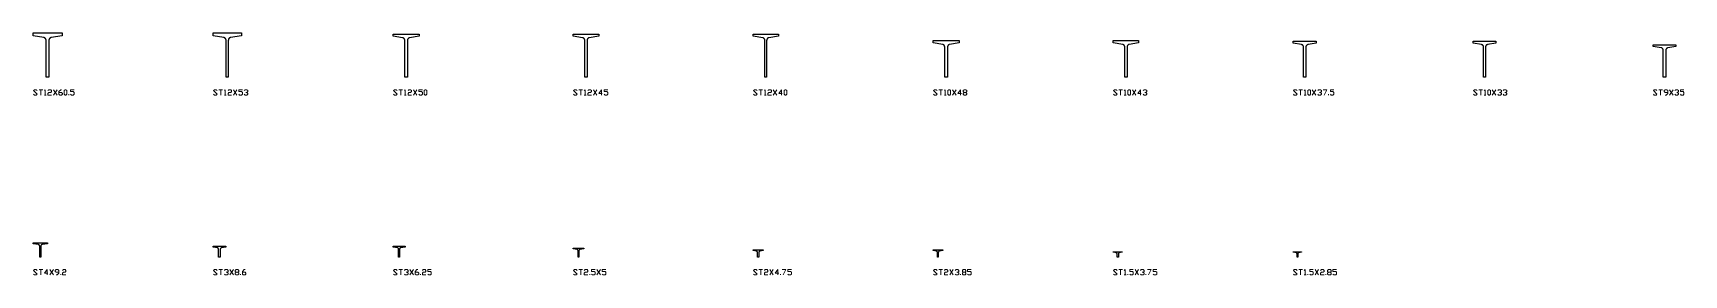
# Model space of a CAD drawing. Header units: inches. Extents: x 0 to 959, y -55 to 12.
# Drawn here: x 0 to 458.5, y -55 to 12.3 of the extents above; entities that cross this region are included whole.
import ezdxf

# ---------------------------------------------------------------- set-up
doc = ezdxf.new("R2010")
doc.units = ezdxf.units.IN
doc.header["$MEASUREMENT"] = 0
doc.layers.add('AISC_STEEL', color=7, linetype='Continuous')

msp = doc.modelspace()

# ---------------------------------------------------------------- linework, layer by layer
at = {"color": 3, "lineweight": 0}
for p, q in [((1.68, -3.48), (2.68, -3.48)), ((2.18, -3.48), (2.18, -4.99)), ((5.67, -4.99), (6.67, -3.48)), ((5.67, -3.48), (6.67, -4.99)), ((51.64, -3.48), (52.65, -3.48)), ((52.15, -3.48), (52.15, -4.99)), ((55.66, -4.99), (56.64, -3.48)), ((55.66, -3.48), (56.64, -4.99)), ((101.64, -3.48), (102.64, -3.48)), ((102.14, -3.48), (102.14, -4.99)), ((105.63, -4.99), (106.63, -3.48)), ((105.63, -3.48), (106.63, -4.99)), ((151.63, -3.48), (152.61, -3.48)), ((152.11, -3.48), (152.11, -4.99)), ((155.62, -4.99), (156.63, -3.48)), ((155.62, -3.48), (156.63, -4.99)), ((201.6, -3.48), (202.6, -3.48)), ((202.1, -3.48), (202.1, -4.99)), ((205.59, -4.99), (206.59, -3.48)), ((205.59, -3.48), (206.59, -4.99)), ((251.6, -3.48), (252.6, -3.48)), ((252.1, -3.48), (252.1, -4.99)), ((255.33, -4.99), (256.34, -3.48)), ((255.33, -3.48), (256.34, -4.99)), ((258.6, -4.23), (259.1, -4.23)), ((301.56, -3.48), (302.57, -3.48)), ((302.06, -3.48), (302.06, -4.99)), ((305.33, -4.99), (306.33, -3.48)), ((305.33, -3.48), (306.33, -4.99)), ((351.56, -3.48), (352.56, -3.48)), ((352.06, -3.48), (352.06, -4.99)), ((355.29, -4.99), (356.3, -3.48)), ((355.29, -3.48), (356.3, -4.99)), ((401.55, -3.48), (402.53, -3.48)), ((402.06, -3.48), (402.06, -4.99)), ((405.29, -4.99), (406.29, -3.48)), ((405.29, -3.48), (406.29, -4.99)), ((451.52, -3.48), (452.52, -3.48)), ((452.02, -3.48), (452.02, -4.99)), ((454.53, -4.99), (455.54, -3.48)), ((454.53, -3.48), (455.54, -4.99)), ((3.15, -4.99), (3.66, -4.99)), ((9.91, -4.99), (9.91, -4.74)), ((53.15, -4.99), (53.65, -4.99)), ((103.15, -4.99), (103.65, -4.99)), ((153.11, -4.99), (153.61, -4.99)), ((203.11, -4.99), (203.61, -4.99)), ((253.1, -4.99), (253.57, -4.99)), ((303.07, -4.99), (303.57, -4.99)), ((353.06, -4.99), (353.57, -4.99)), ((359.82, -4.99), (359.82, -4.74)), ((403.03, -4.99), (403.53, -4.99)), ((1.68, -53.48), (2.68, -53.48)), ((2.18, -53.48), (2.18, -54.98)), ((4.66, -54.98), (5.67, -53.48)), ((4.66, -53.48), (5.67, -54.98)), ((7.68, -54.98), (7.68, -54.73)), ((51.64, -53.48), (52.65, -53.48)), ((52.15, -53.48), (52.15, -54.98)), ((54.66, -54.98), (55.66, -53.48)), ((54.66, -53.48), (55.66, -54.98)), ((56.42, -54.23), (56.89, -54.23)), ((57.64, -54.98), (57.64, -54.73)), ((101.64, -53.48), (102.64, -53.48)), ((102.14, -53.48), (102.14, -54.98)), ((104.62, -54.98), (105.63, -53.48)), ((104.62, -53.48), (105.63, -54.98)), ((107.64, -54.98), (107.64, -54.73)), ((151.63, -53.48), (152.61, -53.48)), ((152.11, -53.48), (152.11, -54.98)), ((154.62, -54.98), (154.62, -54.73)), ((156.63, -54.98), (157.63, -53.48)), ((156.63, -53.48), (157.63, -54.98)), ((201.6, -53.48), (202.6, -53.48)), ((202.1, -53.48), (202.1, -54.98)), ((204.61, -54.98), (205.59, -53.48)), ((204.61, -53.48), (205.59, -54.98)), ((207.6, -54.98), (207.6, -54.73)), ((251.6, -53.48), (252.6, -53.48)), ((252.1, -53.48), (252.1, -54.98)), ((254.58, -54.98), (255.58, -53.48)), ((254.58, -53.48), (255.58, -54.98)), ((257.59, -54.98), (257.59, -54.73)), ((258.35, -54.23), (258.85, -54.23)), ((301.56, -53.48), (302.57, -53.48)), ((302.06, -53.48), (302.06, -54.98)), ((303.07, -54.98), (303.57, -54.98)), ((304.07, -54.98), (304.07, -54.73)), ((306.08, -54.98), (307.06, -53.48)), ((306.08, -53.48), (307.06, -54.98)), ((309.07, -54.98), (309.07, -54.73)), ((351.56, -53.48), (352.56, -53.48)), ((352.06, -53.48), (352.06, -54.98)), ((353.06, -54.98), (353.57, -54.98)), ((354.07, -54.98), (354.07, -54.73)), ((356.05, -54.98), (357.05, -53.48)), ((356.05, -53.48), (357.05, -54.98)), ((359.06, -54.98), (359.06, -54.73)), ((359.82, -54.23), (360.32, -54.23))]:
    msp.add_line(p, q, dxfattribs=at)
for points in [[(0.17, -4.74), (0.42, -4.99), (0.92, -4.99), (1.18, -4.74), (0.17, -3.73), (0.42, -3.48), (0.92, -3.48), (1.18, -3.73)], [(3.15, -3.73), (3.41, -3.48), (3.41, -4.99)], [(4.16, -3.73), (4.41, -3.48), (4.91, -3.48), (5.16, -3.73), (5.16, -3.98), (4.91, -4.23), (4.41, -4.23), (4.16, -4.49), (4.16, -4.99), (5.16, -4.99)], [(7.17, -4.23), (7.93, -4.23), (8.18, -4.49), (8.18, -4.74), (7.93, -4.99), (7.43, -4.99), (7.17, -4.74), (7.17, -3.98), (7.68, -3.48), (7.93, -3.48)], [(10.41, -4.74), (10.66, -4.99), (11.16, -4.99), (11.41, -4.74), (11.41, -4.23), (11.16, -3.98), (10.41, -3.98), (10.41, -3.48), (11.41, -3.48)], [(50.17, -4.74), (50.42, -4.99), (50.89, -4.99), (51.14, -4.74), (50.17, -3.73), (50.42, -3.48), (50.89, -3.48), (51.14, -3.73)], [(53.15, -3.73), (53.4, -3.48), (53.4, -4.99)], [(54.16, -3.73), (54.41, -3.48), (54.91, -3.48), (55.16, -3.73), (55.16, -3.98), (54.91, -4.23), (54.41, -4.23), (54.16, -4.49), (54.16, -4.99), (55.16, -4.99)], [(57.14, -4.74), (57.39, -4.99), (57.89, -4.99), (58.14, -4.74), (58.14, -4.23), (57.89, -3.98), (57.14, -3.98), (57.14, -3.48), (58.14, -3.48)], [(58.65, -3.73), (58.9, -3.48), (59.4, -3.48), (59.65, -3.73), (59.65, -3.98), (59.4, -4.23)], [(59.15, -4.23), (59.4, -4.23), (59.65, -4.49), (59.65, -4.74), (59.4, -4.99), (58.9, -4.99), (58.65, -4.74)], [(100.13, -4.74), (100.38, -4.99), (100.89, -4.99), (101.14, -4.74), (100.13, -3.73), (100.38, -3.48), (100.89, -3.48), (101.14, -3.73)], [(103.15, -3.73), (103.4, -3.48), (103.4, -4.99)], [(104.15, -3.73), (104.37, -3.48), (104.87, -3.48), (105.12, -3.73), (105.12, -3.98), (104.87, -4.23), (104.37, -4.23), (104.15, -4.49), (104.15, -4.99), (105.12, -4.99)], [(107.13, -4.74), (107.39, -4.99), (107.89, -4.99), (108.14, -4.74), (108.14, -4.23), (107.89, -3.98), (107.13, -3.98), (107.13, -3.48), (108.14, -3.48)], [(150.13, -4.74), (150.38, -4.99), (150.88, -4.99), (151.13, -4.74), (150.13, -3.73), (150.38, -3.48), (150.88, -3.48), (151.13, -3.73)], [(153.11, -3.73), (153.36, -3.48), (153.36, -4.99)], [(154.12, -3.73), (154.37, -3.48), (154.87, -3.48), (155.12, -3.73), (155.12, -3.98), (154.87, -4.23), (154.37, -4.23), (154.12, -4.49), (154.12, -4.99), (155.12, -4.99)], [(158.1, -4.49), (157.13, -4.49), (157.88, -3.48), (157.88, -4.99)], [(158.61, -4.74), (158.86, -4.99), (159.36, -4.99), (159.61, -4.74), (159.61, -4.23), (159.36, -3.98), (158.61, -3.98), (158.61, -3.48), (159.61, -3.48)], [(200.09, -4.74), (200.34, -4.99), (200.85, -4.99), (201.1, -4.74), (200.09, -3.73), (200.34, -3.48), (200.85, -3.48), (201.1, -3.73)], [(203.11, -3.73), (203.36, -3.48), (203.36, -4.99)], [(204.11, -3.73), (204.36, -3.48), (204.87, -3.48), (205.12, -3.73), (205.12, -3.98), (204.87, -4.23), (204.36, -4.23), (204.11, -4.49), (204.11, -4.99), (205.12, -4.99)], [(208.1, -4.49), (207.1, -4.49), (207.85, -3.48), (207.85, -4.99)], [(250.09, -4.74), (250.34, -4.99), (250.84, -4.99), (251.09, -4.74), (250.09, -3.73), (250.34, -3.48), (250.84, -3.48), (251.09, -3.73)], [(253.1, -3.73), (253.32, -3.48), (253.32, -4.99)], [(257.85, -4.49), (256.84, -4.49), (257.59, -3.48), (257.59, -4.99)], [(300.08, -4.74), (300.34, -4.99), (300.84, -4.99), (301.06, -4.74), (300.08, -3.73), (300.34, -3.48), (300.84, -3.48), (301.06, -3.73)], [(303.07, -3.73), (303.32, -3.48), (303.32, -4.99)], [(307.81, -4.49), (306.84, -4.49), (307.56, -3.48), (307.56, -4.99)], [(308.31, -3.73), (308.56, -3.48), (309.07, -3.48), (309.32, -3.73), (309.32, -3.98), (309.07, -4.23)], [(308.81, -4.23), (309.07, -4.23), (309.32, -4.49), (309.32, -4.74), (309.07, -4.99), (308.56, -4.99), (308.31, -4.74)], [(350.05, -4.74), (350.3, -4.99), (350.8, -4.99), (351.05, -4.74), (350.05, -3.73), (350.3, -3.48), (350.8, -3.48), (351.05, -3.73)], [(353.06, -3.73), (353.32, -3.48), (353.32, -4.99)], [(356.8, -3.73), (357.05, -3.48), (357.55, -3.48), (357.81, -3.73), (357.81, -3.98), (357.55, -4.23)], [(357.3, -4.23), (357.55, -4.23), (357.81, -4.49), (357.81, -4.74), (357.55, -4.99), (357.05, -4.99), (356.8, -4.74)], [(358.31, -3.48), (359.31, -3.48), (358.56, -4.99)], [(360.32, -4.74), (360.57, -4.99), (361.04, -4.99), (361.29, -4.74), (361.29, -4.23), (361.04, -3.98), (360.32, -3.98), (360.32, -3.48), (361.29, -3.48)], [(400.05, -4.74), (400.3, -4.99), (400.8, -4.99), (401.05, -4.74), (400.05, -3.73), (400.3, -3.48), (400.8, -3.48), (401.05, -3.73)], [(403.03, -3.73), (403.28, -3.48), (403.28, -4.99)], [(406.8, -3.73), (407.05, -3.48), (407.55, -3.48), (407.8, -3.73), (407.8, -3.98), (407.55, -4.23)], [(407.3, -4.23), (407.55, -4.23), (407.8, -4.49), (407.8, -4.74), (407.55, -4.99), (407.05, -4.99), (406.8, -4.74)], [(408.27, -3.73), (408.52, -3.48), (409.03, -3.48), (409.28, -3.73), (409.28, -3.98), (409.03, -4.23)], [(408.78, -4.23), (409.03, -4.23), (409.28, -4.49), (409.28, -4.74), (409.03, -4.99), (408.52, -4.99), (408.27, -4.74)], [(450.01, -4.74), (450.26, -4.99), (450.76, -4.99), (451.01, -4.74), (450.01, -3.73), (450.26, -3.48), (450.76, -3.48), (451.01, -3.73)], [(453.28, -4.99), (453.53, -4.99), (454.03, -4.49), (454.03, -3.73), (453.78, -3.48), (453.28, -3.48), (453.02, -3.73), (453.02, -3.98), (453.28, -4.23), (454.03, -4.23)], [(456.01, -3.73), (456.26, -3.48), (456.76, -3.48), (457.01, -3.73), (457.01, -3.98), (456.76, -4.23)], [(456.51, -4.23), (456.76, -4.23), (457.01, -4.49), (457.01, -4.74), (456.76, -4.99), (456.26, -4.99), (456.01, -4.74)], [(457.52, -4.74), (457.77, -4.99), (458.27, -4.99), (458.52, -4.74), (458.52, -4.23), (458.27, -3.98), (457.52, -3.98), (457.52, -3.48), (458.52, -3.48)], [(0.17, -54.73), (0.42, -54.98), (0.92, -54.98), (1.18, -54.73), (0.17, -53.73), (0.42, -53.48), (0.92, -53.48), (1.18, -53.73)], [(4.16, -54.48), (3.15, -54.48), (3.91, -53.48), (3.91, -54.98)], [(6.42, -54.98), (6.67, -54.98), (7.17, -54.48), (7.17, -53.73), (6.92, -53.48), (6.42, -53.48), (6.17, -53.73), (6.17, -53.98), (6.42, -54.23), (7.17, -54.23)], [(8.18, -53.73), (8.43, -53.48), (8.9, -53.48), (9.15, -53.73), (9.15, -53.98), (8.9, -54.23), (8.43, -54.23), (8.18, -54.48), (8.18, -54.98), (9.15, -54.98)], [(50.17, -54.73), (50.42, -54.98), (50.89, -54.98), (51.14, -54.73), (50.17, -53.73), (50.42, -53.48), (50.89, -53.48), (51.14, -53.73)], [(53.15, -53.73), (53.4, -53.48), (53.9, -53.48), (54.16, -53.73), (54.16, -53.98), (53.9, -54.23)], [(53.65, -54.23), (53.9, -54.23), (54.16, -54.48), (54.16, -54.73), (53.9, -54.98), (53.4, -54.98), (53.15, -54.73)], [(58.14, -54.23), (58.9, -54.23), (59.15, -54.48), (59.15, -54.73), (58.9, -54.98), (58.39, -54.98), (58.14, -54.73), (58.14, -53.98), (58.65, -53.48), (58.9, -53.48)], [(100.13, -54.73), (100.38, -54.98), (100.89, -54.98), (101.14, -54.73), (100.13, -53.73), (100.38, -53.48), (100.89, -53.48), (101.14, -53.73)], [(103.15, -53.73), (103.4, -53.48), (103.9, -53.48), (104.15, -53.73), (104.15, -53.98), (103.9, -54.23)], [(103.65, -54.23), (103.9, -54.23), (104.15, -54.48), (104.15, -54.73), (103.9, -54.98), (103.4, -54.98), (103.15, -54.73)], [(106.13, -54.23), (106.88, -54.23), (107.13, -54.48), (107.13, -54.73), (106.88, -54.98), (106.38, -54.98), (106.13, -54.73), (106.13, -53.98), (106.63, -53.48), (106.88, -53.48)], [(108.14, -53.73), (108.39, -53.48), (108.89, -53.48), (109.14, -53.73), (109.14, -53.98), (108.89, -54.23), (108.39, -54.23), (108.14, -54.48), (108.14, -54.98), (109.14, -54.98)], [(109.65, -54.73), (109.9, -54.98), (110.37, -54.98), (110.62, -54.73), (110.62, -54.23), (110.37, -53.98), (109.65, -53.98), (109.65, -53.48), (110.62, -53.48)], [(150.13, -54.73), (150.38, -54.98), (150.88, -54.98), (151.13, -54.73), (150.13, -53.73), (150.38, -53.48), (150.88, -53.48), (151.13, -53.73)], [(153.11, -53.73), (153.36, -53.48), (153.86, -53.48), (154.12, -53.73), (154.12, -53.98), (153.86, -54.23), (153.36, -54.23), (153.11, -54.48), (153.11, -54.98), (154.12, -54.98)], [(155.12, -54.73), (155.37, -54.98), (155.87, -54.98), (156.13, -54.73), (156.13, -54.23), (155.87, -53.98), (155.12, -53.98), (155.12, -53.48), (156.13, -53.48)], [(158.1, -54.73), (158.36, -54.98), (158.86, -54.98), (159.11, -54.73), (159.11, -54.23), (158.86, -53.98), (158.1, -53.98), (158.1, -53.48), (159.11, -53.48)], [(200.09, -54.73), (200.34, -54.98), (200.85, -54.98), (201.1, -54.73), (200.09, -53.73), (200.34, -53.48), (200.85, -53.48), (201.1, -53.73)], [(203.11, -53.73), (203.36, -53.48), (203.86, -53.48), (204.11, -53.73), (204.11, -53.98), (203.86, -54.23), (203.36, -54.23), (203.11, -54.48), (203.11, -54.98), (204.11, -54.98)], [(207.1, -54.48), (206.09, -54.48), (206.84, -53.48), (206.84, -54.98)], [(208.1, -53.48), (209.11, -53.48), (208.35, -54.98)], [(209.61, -54.73), (209.86, -54.98), (210.36, -54.98), (210.61, -54.73), (210.61, -54.23), (210.36, -53.98), (209.61, -53.98), (209.61, -53.48), (210.61, -53.48)], [(250.09, -54.73), (250.34, -54.98), (250.84, -54.98), (251.09, -54.73), (250.09, -53.73), (250.34, -53.48), (250.84, -53.48), (251.09, -53.73)], [(253.1, -53.73), (253.32, -53.48), (253.83, -53.48), (254.08, -53.73), (254.08, -53.98), (253.83, -54.23), (253.32, -54.23), (253.1, -54.48), (253.1, -54.98), (254.08, -54.98)], [(256.09, -53.73), (256.34, -53.48), (256.84, -53.48), (257.09, -53.73), (257.09, -53.98), (256.84, -54.23)], [(256.59, -54.23), (256.84, -54.23), (257.09, -54.48), (257.09, -54.73), (256.84, -54.98), (256.34, -54.98), (256.09, -54.73)], [(259.57, -54.73), (259.82, -54.98), (260.33, -54.98), (260.58, -54.73), (260.58, -54.23), (260.33, -53.98), (259.57, -53.98), (259.57, -53.48), (260.58, -53.48)], [(300.08, -54.73), (300.34, -54.98), (300.84, -54.98), (301.06, -54.73), (300.08, -53.73), (300.34, -53.48), (300.84, -53.48), (301.06, -53.73)], [(303.07, -53.73), (303.32, -53.48), (303.32, -54.98)], [(304.58, -54.73), (304.83, -54.98), (305.33, -54.98), (305.58, -54.73), (305.58, -54.23), (305.33, -53.98), (304.58, -53.98), (304.58, -53.48), (305.58, -53.48)], [(307.56, -53.73), (307.81, -53.48), (308.31, -53.48), (308.56, -53.73), (308.56, -53.98), (308.31, -54.23)], [(308.06, -54.23), (308.31, -54.23), (308.56, -54.48), (308.56, -54.73), (308.31, -54.98), (307.81, -54.98), (307.56, -54.73)], [(309.57, -53.48), (310.57, -53.48), (309.82, -54.98)], [(311.08, -54.73), (311.33, -54.98), (311.83, -54.98), (312.08, -54.73), (312.08, -54.23), (311.83, -53.98), (311.08, -53.98), (311.08, -53.48), (312.08, -53.48)], [(350.05, -54.73), (350.3, -54.98), (350.8, -54.98), (351.05, -54.73), (350.05, -53.73), (350.3, -53.48), (350.8, -53.48), (351.05, -53.73)], [(353.06, -53.73), (353.32, -53.48), (353.32, -54.98)], [(354.57, -54.73), (354.79, -54.98), (355.29, -54.98), (355.54, -54.73), (355.54, -54.23), (355.29, -53.98), (354.57, -53.98), (354.57, -53.48), (355.54, -53.48)], [(357.55, -53.73), (357.81, -53.48), (358.31, -53.48), (358.56, -53.73), (358.56, -53.98), (358.31, -54.23), (357.81, -54.23), (357.55, -54.48), (357.55, -54.98), (358.56, -54.98)], [(361.04, -54.73), (361.29, -54.98), (361.79, -54.98), (362.05, -54.73), (362.05, -54.23), (361.79, -53.98), (361.04, -53.98), (361.04, -53.48), (362.05, -53.48)]]:
    msp.add_lwpolyline(points, dxfattribs=at)
for points in [[(8.9, -4.99), (8.9, -4.99), (9.15, -4.99), (9.4, -4.74), (9.4, -3.73), (9.15, -3.48), (8.9, -3.48), (8.68, -3.73), (8.68, -4.74)], [(108.89, -4.99), (108.89, -4.99), (109.14, -4.99), (109.4, -4.74), (109.4, -3.73), (109.14, -3.48), (108.89, -3.48), (108.64, -3.73), (108.64, -4.74)], [(208.85, -4.99), (208.85, -4.99), (209.11, -4.99), (209.36, -4.74), (209.36, -3.73), (209.11, -3.48), (208.85, -3.48), (208.6, -3.73), (208.6, -4.74)], [(254.33, -4.99), (254.33, -4.99), (254.58, -4.99), (254.83, -4.74), (254.83, -3.73), (254.58, -3.48), (254.33, -3.48), (254.08, -3.73), (254.08, -4.74)], [(259.1, -4.23), (259.32, -4.49), (259.32, -4.74), (259.1, -4.99), (258.6, -4.99), (258.35, -4.74), (258.35, -4.49), (258.6, -4.23), (258.35, -3.98), (258.35, -3.73), (258.6, -3.48), (259.1, -3.48), (259.32, -3.73), (259.32, -3.98)], [(304.32, -4.99), (304.32, -4.99), (304.58, -4.99), (304.83, -4.74), (304.83, -3.73), (304.58, -3.48), (304.32, -3.48), (304.07, -3.73), (304.07, -4.74)], [(354.32, -4.99), (354.32, -4.99), (354.57, -4.99), (354.79, -4.74), (354.79, -3.73), (354.57, -3.48), (354.32, -3.48), (354.07, -3.73), (354.07, -4.74)], [(404.28, -4.99), (404.28, -4.99), (404.54, -4.99), (404.79, -4.74), (404.79, -3.73), (404.54, -3.48), (404.28, -3.48), (404.03, -3.73), (404.03, -4.74)], [(56.89, -54.23), (57.14, -54.48), (57.14, -54.73), (56.89, -54.98), (56.42, -54.98), (56.16, -54.73), (56.16, -54.48), (56.42, -54.23), (56.16, -53.98), (56.16, -53.73), (56.42, -53.48), (56.89, -53.48), (57.14, -53.73), (57.14, -53.98)], [(258.85, -54.23), (259.1, -54.48), (259.1, -54.73), (258.85, -54.98), (258.35, -54.98), (258.1, -54.73), (258.1, -54.48), (258.35, -54.23), (258.1, -53.98), (258.1, -53.73), (258.35, -53.48), (258.85, -53.48), (259.1, -53.73), (259.1, -53.98)], [(360.32, -54.23), (360.57, -54.48), (360.57, -54.73), (360.32, -54.98), (359.82, -54.98), (359.56, -54.73), (359.56, -54.48), (359.82, -54.23), (359.56, -53.98), (359.56, -53.73), (359.82, -53.48), (360.32, -53.48), (360.57, -53.73), (360.57, -53.98)]]:
    msp.add_lwpolyline(points, close=True, dxfattribs=at)
at = {"layer": 'AISC_STEEL'}
for points in [[(8.05, 12.3), (8.05, 11.51), (5.02, 11.01), (5, 11), (4.97, 11), (4.94, 10.99), (4.91, 10.98), (4.88, 10.97), (4.85, 10.96), (4.83, 10.94), (4.8, 10.93), (4.78, 10.92), (4.75, 10.9), (4.73, 10.88), (4.7, 10.87), (4.68, 10.85), (4.66, 10.83), (4.64, 10.81), (4.61, 10.79), (4.6, 10.76), (4.58, 10.74), (4.56, 10.72), (4.54, 10.69), (4.53, 10.67), (4.51, 10.64), (4.5, 10.62), (4.49, 10.59), (4.47, 10.56), (4.46, 10.53), (4.45, 10.5), (4.45, 10.48), (4.44, 10.45), (4.43, 10.42), (4.43, 10.39), (4.43, 10.36), (4.43, 10.33), (4.43, 10.3), (4.43, 0), (4.03, 0), (3.62, 0), (3.62, 10.3), (3.62, 10.33), (3.62, 10.36), (3.62, 10.39), (3.62, 10.42), (3.61, 10.45), (3.6, 10.48), (3.6, 10.5), (3.59, 10.53), (3.58, 10.56), (3.56, 10.59), (3.55, 10.62), (3.54, 10.64), (3.52, 10.67), (3.51, 10.69), (3.49, 10.72), (3.47, 10.74), (3.45, 10.76), (3.44, 10.79), (3.41, 10.81), (3.39, 10.83), (3.37, 10.85), (3.35, 10.87), (3.32, 10.88), (3.3, 10.9), (3.27, 10.92), (3.25, 10.93), (3.22, 10.94), (3.2, 10.96), (3.17, 10.97), (3.14, 10.98), (3.11, 10.99), (3.08, 11), (3.05, 11), (3.03, 11.01), (0, 11.51), (0, 12.3), (4.03, 12.3)], [(57.87, 12.3), (57.87, 11.51), (54.84, 11.01), (54.82, 11), (54.79, 11), (54.76, 10.99), (54.73, 10.98), (54.7, 10.97), (54.67, 10.96), (54.65, 10.94), (54.62, 10.93), (54.6, 10.92), (54.57, 10.9), (54.55, 10.88), (54.52, 10.87), (54.5, 10.85), (54.48, 10.83), (54.46, 10.81), (54.43, 10.79), (54.42, 10.76), (54.4, 10.74), (54.38, 10.72), (54.36, 10.69), (54.35, 10.67), (54.33, 10.64), (54.32, 10.62), (54.31, 10.59), (54.29, 10.56), (54.28, 10.53), (54.27, 10.5), (54.27, 10.48), (54.26, 10.45), (54.25, 10.42), (54.25, 10.39), (54.25, 10.36), (54.25, 10.33), (54.24, 10.3), (54.24, 0), (53.94, 0), (53.62, 0), (53.62, 10.3), (53.62, 10.33), (53.62, 10.36), (53.62, 10.39), (53.62, 10.42), (53.61, 10.45), (53.6, 10.48), (53.6, 10.5), (53.59, 10.53), (53.58, 10.56), (53.56, 10.59), (53.55, 10.62), (53.54, 10.64), (53.52, 10.67), (53.51, 10.69), (53.49, 10.72), (53.47, 10.74), (53.45, 10.76), (53.44, 10.79), (53.41, 10.81), (53.39, 10.83), (53.37, 10.85), (53.35, 10.87), (53.32, 10.88), (53.3, 10.9), (53.27, 10.92), (53.25, 10.93), (53.22, 10.94), (53.2, 10.96), (53.17, 10.97), (53.14, 10.98), (53.11, 10.99), (53.08, 11), (53.05, 11), (53.03, 11.01), (50, 11.51), (50, 12.3), (53.94, 12.3)], [(107.25, 12), (107.25, 11.4), (104.6, 10.96), (104.57, 10.95), (104.54, 10.95), (104.51, 10.94), (104.48, 10.93), (104.46, 10.92), (104.43, 10.91), (104.4, 10.9), (104.37, 10.88), (104.35, 10.87), (104.32, 10.85), (104.3, 10.84), (104.27, 10.82), (104.25, 10.8), (104.23, 10.78), (104.21, 10.76), (104.19, 10.74), (104.17, 10.71), (104.15, 10.69), (104.13, 10.67), (104.11, 10.64), (104.1, 10.62), (104.08, 10.59), (104.07, 10.57), (104.06, 10.54), (104.05, 10.51), (104.04, 10.48), (104.03, 10.46), (104.02, 10.43), (104.01, 10.4), (104.01, 10.37), (104, 10.34), (104, 10.31), (104, 10.28), (104, 10.25), (104, 0), (103.62, 0), (103.25, 0), (103.25, 10.25), (103.25, 10.28), (103.25, 10.31), (103.25, 10.34), (103.24, 10.37), (103.24, 10.4), (103.23, 10.43), (103.22, 10.46), (103.21, 10.48), (103.2, 10.51), (103.19, 10.54), (103.18, 10.57), (103.17, 10.59), (103.15, 10.62), (103.14, 10.64), (103.12, 10.67), (103.1, 10.69), (103.08, 10.71), (103.06, 10.74), (103.04, 10.76), (103.02, 10.78), (103, 10.8), (102.98, 10.82), (102.95, 10.84), (102.93, 10.85), (102.9, 10.87), (102.88, 10.88), (102.85, 10.9), (102.82, 10.91), (102.79, 10.92), (102.77, 10.93), (102.74, 10.94), (102.71, 10.95), (102.68, 10.95), (102.65, 10.96), (100, 11.4), (100, 12), (103.62, 12)], [(157.13, 12), (157.13, 11.4), (154.48, 10.96), (154.45, 10.95), (154.42, 10.95), (154.39, 10.94), (154.36, 10.93), (154.34, 10.92), (154.31, 10.91), (154.28, 10.9), (154.25, 10.88), (154.23, 10.87), (154.2, 10.85), (154.18, 10.84), (154.15, 10.82), (154.13, 10.8), (154.11, 10.78), (154.09, 10.76), (154.07, 10.74), (154.05, 10.71), (154.03, 10.69), (154.01, 10.67), (153.99, 10.64), (153.98, 10.62), (153.96, 10.59), (153.95, 10.57), (153.94, 10.54), (153.93, 10.51), (153.92, 10.48), (153.91, 10.46), (153.9, 10.43), (153.89, 10.4), (153.89, 10.37), (153.88, 10.34), (153.88, 10.31), (153.88, 10.28), (153.88, 10.25), (153.88, 0), (153.56, 0), (153.25, 0), (153.25, 10.25), (153.25, 10.28), (153.25, 10.31), (153.25, 10.34), (153.24, 10.37), (153.24, 10.4), (153.23, 10.43), (153.22, 10.46), (153.21, 10.48), (153.2, 10.51), (153.19, 10.54), (153.18, 10.57), (153.17, 10.59), (153.15, 10.62), (153.14, 10.64), (153.12, 10.67), (153.1, 10.69), (153.08, 10.71), (153.06, 10.74), (153.04, 10.76), (153.02, 10.78), (153, 10.8), (152.98, 10.82), (152.95, 10.84), (152.93, 10.85), (152.9, 10.87), (152.88, 10.88), (152.85, 10.9), (152.82, 10.91), (152.79, 10.92), (152.77, 10.93), (152.74, 10.94), (152.71, 10.95), (152.68, 10.95), (152.65, 10.96), (150, 11.4), (150, 12), (153.56, 12)], [(207, 12), (207, 11.4), (204.35, 10.96), (204.32, 10.95), (204.29, 10.95), (204.26, 10.94), (204.24, 10.93), (204.21, 10.92), (204.18, 10.91), (204.15, 10.9), (204.13, 10.88), (204.1, 10.87), (204.08, 10.85), (204.05, 10.84), (204.03, 10.82), (204, 10.8), (203.98, 10.78), (203.96, 10.76), (203.94, 10.74), (203.92, 10.71), (203.9, 10.69), (203.88, 10.67), (203.87, 10.64), (203.85, 10.62), (203.84, 10.59), (203.82, 10.57), (203.81, 10.54), (203.8, 10.51), (203.79, 10.48), (203.78, 10.46), (203.77, 10.43), (203.77, 10.4), (203.76, 10.37), (203.76, 10.34), (203.75, 10.31), (203.75, 10.28), (203.75, 10.25), (203.75, 0), (203.5, 0), (203.25, 0), (203.25, 10.25), (203.25, 10.28), (203.25, 10.31), (203.24, 10.34), (203.24, 10.37), (203.23, 10.4), (203.23, 10.43), (203.22, 10.46), (203.21, 10.48), (203.2, 10.51), (203.19, 10.54), (203.18, 10.57), (203.16, 10.59), (203.15, 10.62), (203.13, 10.64), (203.12, 10.67), (203.1, 10.69), (203.08, 10.71), (203.06, 10.74), (203.04, 10.76), (203.02, 10.78), (203, 10.8), (202.97, 10.82), (202.95, 10.84), (202.92, 10.85), (202.9, 10.87), (202.87, 10.88), (202.85, 10.9), (202.82, 10.91), (202.79, 10.92), (202.76, 10.93), (202.74, 10.94), (202.71, 10.95), (202.68, 10.95), (202.65, 10.96), (200, 11.4), (200, 12), (203.5, 12)], [(257.2, 10.2), (257.2, 9.55), (254.56, 9.11), (254.53, 9.1), (254.5, 9.09), (254.47, 9.09), (254.44, 9.08), (254.42, 9.07), (254.39, 9.05), (254.36, 9.04), (254.34, 9.03), (254.31, 9.01), (254.29, 9), (254.26, 8.98), (254.24, 8.96), (254.22, 8.94), (254.2, 8.92), (254.18, 8.9), (254.16, 8.88), (254.14, 8.86), (254.12, 8.83), (254.11, 8.81), (254.09, 8.78), (254.08, 8.76), (254.06, 8.73), (254.05, 8.71), (254.04, 8.68), (254.03, 8.65), (254.02, 8.62), (254.02, 8.59), (254.01, 8.57), (254.01, 8.54), (254, 8.51), (254, 8.48), (254, 8.45), (254, 0), (253.6, 0), (253.2, 0), (253.2, 8.45), (253.2, 8.48), (253.2, 8.51), (253.19, 8.54), (253.19, 8.57), (253.18, 8.59), (253.18, 8.62), (253.17, 8.65), (253.16, 8.68), (253.15, 8.71), (253.14, 8.73), (253.12, 8.76), (253.11, 8.78), (253.09, 8.81), (253.08, 8.83), (253.06, 8.86), (253.04, 8.88), (253.02, 8.9), (253, 8.92), (252.98, 8.94), (252.96, 8.96), (252.94, 8.98), (252.91, 9), (252.89, 9.01), (252.86, 9.03), (252.84, 9.04), (252.81, 9.05), (252.78, 9.07), (252.76, 9.08), (252.73, 9.09), (252.7, 9.09), (252.67, 9.1), (252.64, 9.11), (250, 9.55), (250, 10.2), (253.6, 10.2)], [(307.06, 10.2), (307.06, 9.55), (304.42, 9.11), (304.39, 9.1), (304.36, 9.09), (304.33, 9.09), (304.3, 9.08), (304.28, 9.07), (304.25, 9.05), (304.22, 9.04), (304.2, 9.03), (304.17, 9.01), (304.15, 9), (304.12, 8.98), (304.1, 8.96), (304.08, 8.94), (304.06, 8.92), (304.04, 8.9), (304.02, 8.88), (304, 8.86), (303.98, 8.83), (303.97, 8.81), (303.95, 8.78), (303.94, 8.76), (303.92, 8.73), (303.91, 8.71), (303.9, 8.68), (303.89, 8.65), (303.88, 8.62), (303.88, 8.59), (303.87, 8.57), (303.87, 8.54), (303.86, 8.51), (303.86, 8.48), (303.86, 8.45), (303.86, 0), (303.53, 0), (303.2, 0), (303.2, 8.45), (303.2, 8.48), (303.2, 8.51), (303.19, 8.54), (303.19, 8.57), (303.18, 8.59), (303.18, 8.62), (303.17, 8.65), (303.16, 8.68), (303.15, 8.71), (303.14, 8.73), (303.12, 8.76), (303.11, 8.78), (303.09, 8.81), (303.08, 8.83), (303.06, 8.86), (303.04, 8.88), (303.02, 8.9), (303, 8.92), (302.98, 8.94), (302.96, 8.96), (302.94, 8.98), (302.91, 9), (302.89, 9.01), (302.86, 9.03), (302.84, 9.04), (302.81, 9.05), (302.78, 9.07), (302.76, 9.08), (302.73, 9.09), (302.7, 9.09), (302.67, 9.1), (302.64, 9.11), (300, 9.55), (300, 10.2), (303.53, 10.2)], [(356.39, 10), (356.39, 9.44), (354.1, 9.06), (354.07, 9.06), (354.04, 9.05), (354.01, 9.04), (353.98, 9.03), (353.96, 9.02), (353.93, 9.01), (353.9, 9), (353.87, 8.98), (353.85, 8.97), (353.82, 8.95), (353.8, 8.94), (353.78, 8.92), (353.75, 8.9), (353.73, 8.88), (353.71, 8.86), (353.69, 8.84), (353.67, 8.81), (353.65, 8.79), (353.63, 8.76), (353.62, 8.74), (353.6, 8.71), (353.59, 8.69), (353.58, 8.66), (353.56, 8.63), (353.55, 8.6), (353.54, 8.58), (353.54, 8.55), (353.53, 8.52), (353.52, 8.49), (353.52, 8.46), (353.52, 8.43), (353.51, 8.4), (353.51, 8.37), (353.51, 0), (353.19, 0), (352.88, 0), (352.88, 8.37), (352.88, 8.4), (352.87, 8.43), (352.87, 8.46), (352.87, 8.49), (352.86, 8.52), (352.85, 8.55), (352.85, 8.58), (352.84, 8.6), (352.83, 8.63), (352.81, 8.66), (352.8, 8.69), (352.79, 8.71), (352.77, 8.74), (352.76, 8.76), (352.74, 8.79), (352.72, 8.81), (352.7, 8.84), (352.68, 8.86), (352.66, 8.88), (352.64, 8.9), (352.61, 8.92), (352.59, 8.94), (352.57, 8.95), (352.54, 8.97), (352.52, 8.98), (352.49, 9), (352.46, 9.01), (352.43, 9.02), (352.41, 9.03), (352.38, 9.04), (352.35, 9.05), (352.32, 9.06), (352.29, 9.06), (350, 9.44), (350, 10), (353.19, 10)], [(406.26, 10), (406.26, 9.44), (403.97, 9.06), (403.94, 9.06), (403.91, 9.05), (403.88, 9.04), (403.85, 9.03), (403.83, 9.02), (403.8, 9.01), (403.77, 9), (403.74, 8.98), (403.72, 8.97), (403.69, 8.95), (403.67, 8.94), (403.65, 8.92), (403.62, 8.9), (403.6, 8.88), (403.58, 8.86), (403.56, 8.84), (403.54, 8.81), (403.52, 8.79), (403.5, 8.76), (403.49, 8.74), (403.47, 8.71), (403.46, 8.69), (403.45, 8.66), (403.43, 8.63), (403.42, 8.6), (403.41, 8.58), (403.41, 8.55), (403.4, 8.52), (403.39, 8.49), (403.39, 8.46), (403.39, 8.43), (403.38, 8.4), (403.38, 8.37), (403.38, 0), (403.13, 0), (402.88, 0), (402.88, 8.37), (402.88, 8.4), (402.87, 8.43), (402.87, 8.46), (402.87, 8.49), (402.86, 8.52), (402.85, 8.55), (402.85, 8.58), (402.84, 8.6), (402.83, 8.63), (402.81, 8.66), (402.8, 8.69), (402.79, 8.71), (402.77, 8.74), (402.76, 8.76), (402.74, 8.79), (402.72, 8.81), (402.7, 8.84), (402.68, 8.86), (402.66, 8.88), (402.64, 8.9), (402.61, 8.92), (402.59, 8.94), (402.57, 8.95), (402.54, 8.97), (402.52, 8.98), (402.49, 9), (402.46, 9.01), (402.43, 9.02), (402.41, 9.03), (402.38, 9.04), (402.35, 9.05), (402.32, 9.06), (402.29, 9.06), (400, 9.44), (400, 10), (403.13, 10)], [(456.25, 9), (456.25, 8.54), (454.05, 8.17), (454.02, 8.17), (453.99, 8.16), (453.96, 8.15), (453.93, 8.14), (453.91, 8.13), (453.88, 8.12), (453.85, 8.11), (453.83, 8.09), (453.8, 8.08), (453.78, 8.06), (453.75, 8.04), (453.73, 8.03), (453.7, 8.01), (453.68, 7.99), (453.66, 7.96), (453.64, 7.94), (453.62, 7.92), (453.61, 7.89), (453.59, 7.87), (453.57, 7.84), (453.56, 7.82), (453.55, 7.79), (453.53, 7.76), (453.52, 7.73), (453.51, 7.71), (453.5, 7.68), (453.5, 7.65), (453.49, 7.62), (453.49, 7.59), (453.48, 7.56), (453.48, 7.53), (453.48, 7.5), (453.48, 0), (453.12, 0), (452.77, 0), (452.77, 7.5), (452.77, 7.53), (452.77, 7.56), (452.76, 7.59), (452.76, 7.62), (452.75, 7.65), (452.75, 7.68), (452.74, 7.71), (452.73, 7.73), (452.72, 7.76), (452.7, 7.79), (452.69, 7.82), (452.68, 7.84), (452.66, 7.87), (452.64, 7.89), (452.63, 7.92), (452.61, 7.94), (452.59, 7.96), (452.57, 7.99), (452.55, 8.01), (452.52, 8.03), (452.5, 8.04), (452.47, 8.06), (452.45, 8.08), (452.42, 8.09), (452.4, 8.11), (452.37, 8.12), (452.34, 8.13), (452.32, 8.14), (452.29, 8.15), (452.26, 8.16), (452.23, 8.17), (452.2, 8.17), (450, 8.54), (450, 9), (453.12, 9)], [(4, -46), (4, -46.27), (2.55, -46.51), (2.52, -46.52), (2.49, -46.52), (2.47, -46.53), (2.44, -46.54), (2.41, -46.56), (2.39, -46.57), (2.36, -46.58), (2.34, -46.6), (2.31, -46.62), (2.29, -46.64), (2.27, -46.66), (2.25, -46.68), (2.23, -46.7), (2.22, -46.73), (2.2, -46.75), (2.19, -46.78), (2.18, -46.8), (2.17, -46.83), (2.16, -46.86), (2.15, -46.89), (2.14, -46.91), (2.14, -46.94), (2.14, -46.97), (2.14, -47), (2.14, -50), (2, -50), (1.86, -50), (1.86, -47), (1.86, -46.97), (1.86, -46.94), (1.86, -46.91), (1.85, -46.89), (1.84, -46.86), (1.83, -46.83), (1.82, -46.8), (1.81, -46.78), (1.8, -46.75), (1.78, -46.73), (1.77, -46.7), (1.75, -46.68), (1.73, -46.66), (1.71, -46.64), (1.69, -46.62), (1.66, -46.6), (1.64, -46.58), (1.61, -46.57), (1.59, -46.56), (1.56, -46.54), (1.53, -46.53), (1.51, -46.52), (1.48, -46.52), (1.45, -46.51), (0, -46.27), (0, -46), (2, -46)], [(53.57, -47), (53.57, -47.23), (52.34, -47.44), (52.31, -47.44), (52.28, -47.45), (52.25, -47.46), (52.22, -47.47), (52.2, -47.49), (52.17, -47.5), (52.15, -47.52), (52.13, -47.54), (52.11, -47.57), (52.09, -47.59), (52.07, -47.61), (52.06, -47.64), (52.05, -47.67), (52.04, -47.7), (52.03, -47.72), (52.02, -47.75), (52.02, -47.78), (52.02, -47.81), (52.02, -50), (51.78, -50), (51.55, -50), (51.55, -47.81), (51.55, -47.78), (51.55, -47.75), (51.54, -47.72), (51.53, -47.7), (51.52, -47.67), (51.51, -47.64), (51.5, -47.61), (51.48, -47.59), (51.46, -47.57), (51.44, -47.54), (51.42, -47.52), (51.4, -47.5), (51.37, -47.49), (51.35, -47.47), (51.32, -47.46), (51.29, -47.45), (51.26, -47.44), (51.23, -47.44), (50, -47.23), (50, -47), (51.78, -47)], [(103.33, -47), (103.33, -47.23), (102.1, -47.43), (102.07, -47.44), (102.04, -47.45), (102.02, -47.46), (101.99, -47.47), (101.96, -47.49), (101.94, -47.5), (101.91, -47.52), (101.89, -47.54), (101.87, -47.57), (101.85, -47.59), (101.84, -47.61), (101.82, -47.64), (101.81, -47.67), (101.8, -47.7), (101.79, -47.72), (101.79, -47.75), (101.78, -47.78), (101.78, -47.81), (101.78, -50), (101.67, -50), (101.55, -50), (101.55, -47.81), (101.55, -47.78), (101.54, -47.75), (101.54, -47.72), (101.53, -47.7), (101.52, -47.67), (101.51, -47.64), (101.49, -47.61), (101.48, -47.59), (101.46, -47.57), (101.44, -47.54), (101.42, -47.52), (101.39, -47.5), (101.37, -47.49), (101.34, -47.47), (101.31, -47.46), (101.29, -47.45), (101.26, -47.44), (101.23, -47.43), (100, -47.23), (100, -47), (101.67, -47)], [(153, -47.5), (153, -47.71), (151.91, -47.89), (151.88, -47.9), (151.86, -47.91), (151.83, -47.92), (151.8, -47.93), (151.78, -47.94), (151.76, -47.96), (151.73, -47.97), (151.71, -47.99), (151.69, -48.02), (151.68, -48.04), (151.66, -48.06), (151.65, -48.09), (151.63, -48.11), (151.62, -48.14), (151.62, -48.17), (151.61, -48.19), (151.61, -48.22), (151.61, -48.25), (151.61, -50), (151.5, -50), (151.39, -50), (151.39, -48.25), (151.39, -48.22), (151.39, -48.19), (151.38, -48.17), (151.38, -48.14), (151.37, -48.11), (151.35, -48.09), (151.34, -48.06), (151.32, -48.04), (151.31, -48.02), (151.29, -47.99), (151.27, -47.97), (151.24, -47.96), (151.22, -47.94), (151.2, -47.93), (151.17, -47.92), (151.14, -47.91), (151.12, -47.9), (151.09, -47.89), (150, -47.71), (150, -47.5), (151.5, -47.5)], [(202.8, -48), (202.8, -48.19), (201.91, -48.34), (201.88, -48.35), (201.85, -48.36), (201.82, -48.37), (201.8, -48.38), (201.77, -48.39), (201.75, -48.41), (201.72, -48.42), (201.7, -48.44), (201.68, -48.46), (201.66, -48.48), (201.64, -48.51), (201.63, -48.53), (201.61, -48.56), (201.6, -48.58), (201.59, -48.61), (201.58, -48.64), (201.57, -48.66), (201.57, -48.69), (201.56, -48.72), (201.56, -48.75), (201.56, -50), (201.4, -50), (201.24, -50), (201.24, -48.75), (201.24, -48.72), (201.23, -48.69), (201.23, -48.66), (201.22, -48.64), (201.21, -48.61), (201.2, -48.58), (201.19, -48.56), (201.17, -48.53), (201.16, -48.51), (201.14, -48.48), (201.12, -48.46), (201.1, -48.44), (201.08, -48.42), (201.05, -48.41), (201.03, -48.39), (201, -48.38), (200.98, -48.37), (200.95, -48.36), (200.92, -48.35), (200.89, -48.34), (200, -48.19), (200, -48), (201.4, -48)], [(252.66, -48), (252.66, -48.19), (251.77, -48.34), (251.74, -48.35), (251.71, -48.36), (251.69, -48.37), (251.66, -48.38), (251.63, -48.39), (251.61, -48.41), (251.59, -48.42), (251.56, -48.44), (251.54, -48.46), (251.52, -48.48), (251.51, -48.51), (251.49, -48.53), (251.48, -48.56), (251.46, -48.58), (251.45, -48.61), (251.44, -48.64), (251.44, -48.66), (251.43, -48.69), (251.43, -48.72), (251.43, -48.75), (251.43, -50), (251.33, -50), (251.23, -50), (251.23, -48.75), (251.23, -48.72), (251.23, -48.69), (251.22, -48.66), (251.22, -48.64), (251.21, -48.61), (251.2, -48.58), (251.18, -48.56), (251.17, -48.53), (251.15, -48.51), (251.14, -48.48), (251.12, -48.46), (251.1, -48.44), (251.07, -48.42), (251.05, -48.41), (251.03, -48.39), (251, -48.38), (250.97, -48.37), (250.95, -48.36), (250.92, -48.35), (250.89, -48.34), (250, -48.19), (250, -48), (251.33, -48)], [(302.51, -48.5), (302.51, -48.67), (301.7, -48.8), (301.67, -48.81), (301.65, -48.82), (301.62, -48.83), (301.59, -48.84), (301.57, -48.86), (301.55, -48.88), (301.53, -48.89), (301.51, -48.92), (301.49, -48.94), (301.47, -48.96), (301.46, -48.99), (301.45, -49.01), (301.44, -49.04), (301.43, -49.07), (301.43, -49.1), (301.43, -49.12), (301.43, -50), (301.25, -50), (301.08, -50), (301.08, -49.12), (301.08, -49.1), (301.08, -49.07), (301.07, -49.04), (301.06, -49.01), (301.05, -48.99), (301.04, -48.96), (301.02, -48.94), (301, -48.92), (300.98, -48.89), (300.96, -48.88), (300.94, -48.86), (300.92, -48.84), (300.89, -48.83), (300.86, -48.82), (300.84, -48.81), (300.81, -48.8), (300, -48.67), (300, -48.5), (301.25, -48.5)], [(352.33, -48.5), (352.33, -48.67), (351.52, -48.8), (351.49, -48.81), (351.47, -48.82), (351.44, -48.83), (351.41, -48.84), (351.39, -48.86), (351.37, -48.88), (351.35, -48.89), (351.33, -48.92), (351.31, -48.94), (351.29, -48.96), (351.28, -48.99), (351.27, -49.01), (351.26, -49.04), (351.25, -49.07), (351.25, -49.1), (351.25, -49.12), (351.25, -50), (351.17, -50), (351.08, -50), (351.08, -49.12), (351.08, -49.1), (351.08, -49.07), (351.07, -49.04), (351.06, -49.01), (351.05, -48.99), (351.04, -48.96), (351.02, -48.94), (351, -48.92), (350.98, -48.89), (350.96, -48.88), (350.94, -48.86), (350.92, -48.84), (350.89, -48.83), (350.86, -48.82), (350.84, -48.81), (350.81, -48.8), (350, -48.67), (350, -48.5), (351.17, -48.5)]]:
    msp.add_lwpolyline(points, close=True, dxfattribs=at)

doc.saveas('drawing.dxf')
